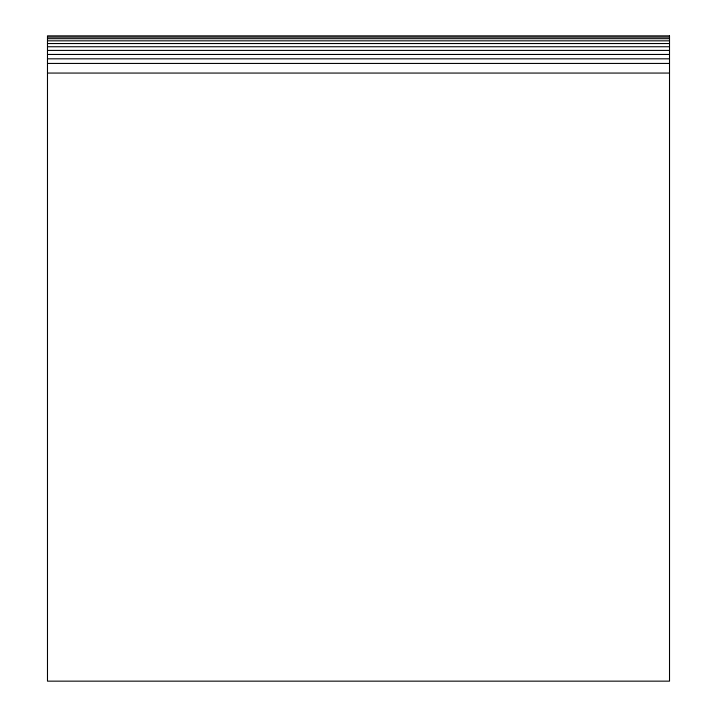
<?xml version="1.0" encoding="UTF-8"?>
<svg xmlns="http://www.w3.org/2000/svg" width="717" height="717" viewBox="0 0 717 717"><rect width="100%" height="100%" fill="white"/><g stroke="black" fill="none" stroke-linecap="round" stroke-linejoin="round"><path stroke-width="1.08" d="M47.483 37.114L669.517 37.114M47.483 38.682L669.517 38.682M47.483 40.833L669.517 40.833M47.483 43.54L669.517 43.54M47.483 46.748L669.517 46.748M47.483 50.414L669.517 50.414M47.483 54.456L669.517 54.456M47.483 58.821L669.517 58.821M47.483 63.437L669.517 63.437M47.483 73.062L669.517 73.062M669.517 35.85L47.483 35.85L47.483 681.15L669.517 681.15L669.517 35.85"/></g></svg>
